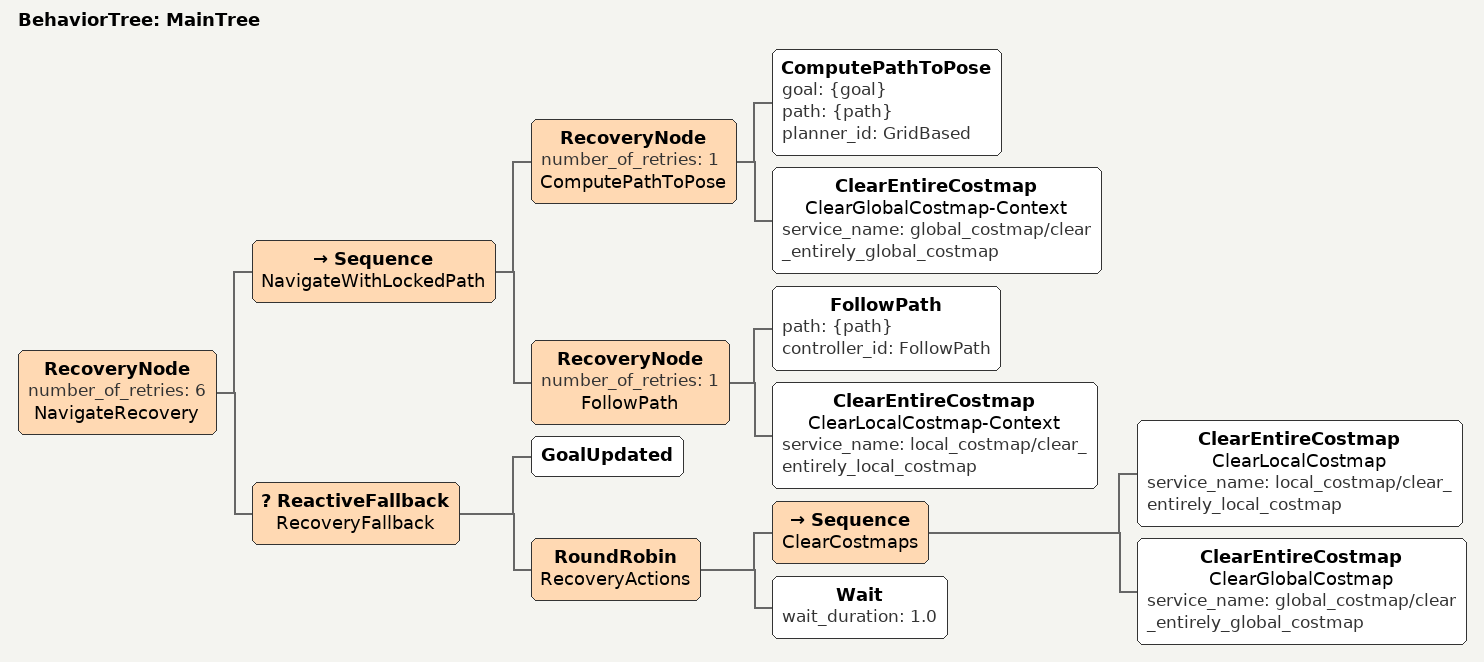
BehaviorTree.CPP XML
<root main_tree_to_execute="MainTree">
  <BehaviorTree ID="MainTree">

    <RecoveryNode number_of_retries="6"
                  name="NavigateRecovery">

      <!-- 正常导航：规划一次，然后锁定路径一直 Follow -->
      <Sequence name="NavigateWithLockedPath">

        <!-- 只在进入这个 Sequence 时计算路径 -->
        <RecoveryNode number_of_retries="1"
                      name="ComputePathToPose">

          <ComputePathToPose
              goal="{goal}"
              path="{path}"
              planner_id="GridBased"/>

          <ClearEntireCostmap
              name="ClearGlobalCostmap-Context"
              service_name="global_costmap/clear_entirely_global_costmap"/>

        </RecoveryNode>

        <!-- FollowPath 过程中不重新执行 ComputePathToPose -->
        <RecoveryNode number_of_retries="1"
                      name="FollowPath">

          <FollowPath
              path="{path}"
              controller_id="FollowPath"/>

          <ClearEntireCostmap
              name="ClearLocalCostmap-Context"
              service_name="local_costmap/clear_entirely_local_costmap"/>

        </RecoveryNode>

      </Sequence>

      <!-- 真正失败以后才 recovery + 重新规划 -->
      <ReactiveFallback name="RecoveryFallback">

        <GoalUpdated/>

        <RoundRobin name="RecoveryActions">

          <Sequence name="ClearCostmaps">

            <ClearEntireCostmap
                name="ClearLocalCostmap"
                service_name="local_costmap/clear_entirely_local_costmap"/>

            <ClearEntireCostmap
                name="ClearGlobalCostmap"
                service_name="global_costmap/clear_entirely_global_costmap"/>

          </Sequence>

          <Wait wait_duration="1.0"/>

        </RoundRobin>

      </ReactiveFallback>

    </RecoveryNode>

  </BehaviorTree>
</root>
